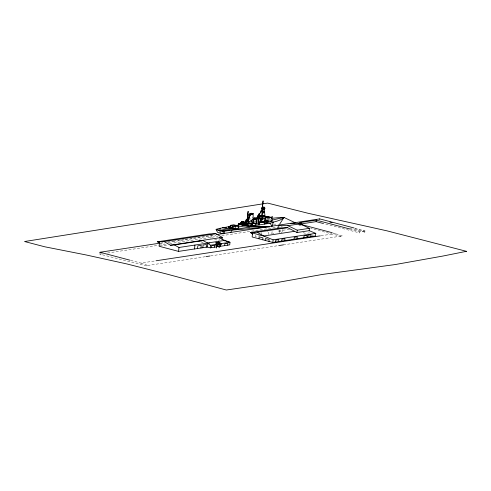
<?xml version="1.0" encoding="UTF-8"?>
<svg xmlns="http://www.w3.org/2000/svg" width="491" height="491" viewBox="0 0 491 491"><rect width="100%" height="100%" fill="white"/><g stroke="black" fill="none" stroke-linecap="round" stroke-linejoin="round"><path stroke-width="0.37" stroke-dasharray="2.46 1.84" d="M205.348 256.707L147.828 265.441L147.742 266.22L99.931 254.185L100.078 252.773M210.909 238.393L211.259 235.091M219.035 240.412L219.176 239.111M250.422 221.889L250.57 220.502L251.92 220.299M250.889 222.012L251.036 220.625L250.57 220.502M251.496 219.618L251.226 222.22L249.937 221.883M251.932 222.497L252.092 220.981M252.141 222.466L252.276 221.165M254.89 222.331L255.05 220.827M255.412 235.22L255.277 236.496L261.23 235.594M261.298 234.956L261.568 232.403M268.374 234.508L268.712 231.316L267.282 231.531M271.836 233.986L272.167 230.795M279.71 230.279L279.44 232.832L281.987 232.446M282.693 231.697L283.037 228.438M308.894 233.495L309.042 232.083M331.713 232.574L342.331 235.919L342.252 236.699L310.699 228.364M349.96 228.475L364.905 232.182L365.046 230.88L359.885 231.66L359.75 232.967L324.263 223.749M364.801 232.2L364.997 231.353L354.514 228.628M251.466 222.374L252.27 217.12M249.827 219.913L250.14 218.434M160.545 243.076L163.571 242.615M167.357 242.038L172.654 241.234M173.415 241.118L177.196 240.547M177.951 240.43L180.983 239.97M181.738 239.854L184.763 239.399M185.524 239.283L193.092 238.135M193.847 238.018L196.873 237.558M197.634 237.441L205.201 236.294M205.956 236.183L208.982 235.723M209.743 235.606L213.524 235.029M159.87 243.696L164.411 243.008M168.063 242.401L215.874 235.195M99.931 254.185L102.202 253.841M107.498 253.037L158.206 245.34M158.961 245.23L166.529 244.076M169.561 243.622L217.998 236.269M221.779 235.692L282.325 226.504M159.857 246.138L168.118 244.886M289.518 229.266L277.734 231.058L282.626 232.347M272.523 233.882L273.91 233.673M130.68 260.371L140.911 263.078L155.291 260.893M321.04 235.735L335.421 233.556M210.645 255.903L278.004 245.684M283.301 244.88L342.331 235.919M254.258 222L255.75 221.779M273.438 224.172L277.697 224.074M354.809 228.174L365.046 230.88M349.543 228.929L359.885 231.66M298.958 225.259L301.897 226.032M270.332 219.189L271.541 219.508M303.008 232.66L307.366 233.814M311.785 234.98L313.264 235.373M214.549 239.35L218.912 240.504M140.911 263.078L147.828 265.441M201.126 241.848L203.127 242.824"/><path stroke-width="0.74" d="M248.624 223.172L253.018 223.092L253.178 213.499L250.962 213.284L248.949 214.389L248.219 221.079M259.095 218.108L259.156 215.015L259.659 214.905L259.438 218.053C256.768 219.385 257.843 215.297 259.101 214.855M259.506 214.96L259.438 218.053L259.592 213.843L259.481 214.88L259.592 213.843L259.052 213.929L257.843 218.108L255.633 218.446L254.774 219.502L252.411 219.864L255.688 219.747L256.548 218.685L255.995 223.951L258.002 223.927L258.561 218.661L260.144 218.636L261.243 221.607L258.745 221.981L259.076 218.802M262.544 208.092L262.617 205.858L262.992 208.196M259.567 213.867L259.512 214.923L258.831 214.978L259.052 213.929L259.119 214.978M228.511 227.658L228.579 227.008L229.144 226.91L230.451 227.259L230.389 227.91L228.511 227.658L230.389 227.91M229.825 228.008L229.886 227.351L231.488 227.088M233.213 228.155L235.091 228.646L238.589 228.057L238.779 226.099L233.777 224.78L230.279 225.375L230.089 227.327L232.593 227.99L232.783 226.032L236.275 225.443M231.967 227.904L231.905 228.554L233.219 228.904L233.784 228.806L233.845 228.155L231.967 227.904L233.845 228.155M233.219 228.904L233.28 228.247M235.091 228.646L235.281 226.695L238.779 226.099M159.79 243.186L99.998 252.264L100.078 252.773M222.03 239.32L222.239 237.362L215.917 233.679L209.246 233.931L157.445 241.793L159.52 242.339L159.109 246.255L178.564 251.392L178.976 247.482L174.354 244.923L170.432 245.224L164.117 241.541L157.445 241.793L159.452 242.953M194.504 248.974L194.915 245.064M197.535 248.514L197.824 245.813L201.23 245.297L200.948 247.998M202.795 247.716L203.084 245.015L206.496 244.5L206.208 247.2M178.564 251.392L207.257 247.041L207.668 243.131L203.047 240.565L199.125 240.872M207.257 247.041L210.271 247.838L210.547 245.23L207.343 243.039L224.903 240.375L229.991 242.278L229.72 244.886L219.557 246.427M211.504 247.648L211.707 245.745L214.751 245.285L214.549 247.188M216.648 245.623L216.513 246.893L210.271 247.838M216.549 248.072L217.12 242.634L219.95 242.204L219.802 243.561M224.639 245.66L224.835 243.751L227.879 243.29L227.677 245.193M245.973 224.062L247.464 223.835L247.403 224.436L246.003 223.804L247.047 224.344L242.437 225.044L238.331 223.957L241.652 223.202M240.387 224.504L241.609 224.062L244.739 224.209L244.125 223.681M242.106 221.65L244.862 222.331L244.708 223.779L241.247 223.374L241.412 221.809L242.437 221.686L243.229 222.294M241.419 223.491L241.412 221.809L244.862 222.331L244.5 222.632M242.437 225.044L247.077 224.086M242.763 223.847L242.904 222.546L243.444 222.349L243.278 223.914M245.678 223.153L244.549 223.325L245.96 223.7L246.685 221.588L249.176 221.318L248.784 225.074L246.335 225.443L247.403 224.436M246.678 221.435L246.783 220.441L247.372 220.355L247.268 221.343L246.678 221.435L246.003 221.257L246.108 220.263L246.783 220.441M245.96 223.7L247.654 223.442L247.869 221.404M246.003 223.804L248.563 223.417L248.777 221.38M250.723 225.584L250.901 223.865L255.633 223.387L255.455 225.105L251.957 225.639L248.784 225.074M251.374 225.486L251.558 223.767M251.957 225.639L252.699 223.835M253.331 220.103L253.055 222.705L255.633 223.387M253.878 219.526L254.037 218.022L257.867 217.439M252.558 233.059L252.147 236.975L272.812 242.437L315.486 235.962L315.762 233.354L309.189 230.678L296.994 232.531L287.683 227.658L280.956 227.885L250.484 232.513L252.442 234.158M256.676 224.129L257.229 218.863L258.561 218.661M257.493 217.691L257.689 215.844C263.286 214.058 271.707 218.667 259.592 216.605L259.23 217.9M257.806 218.035L257.689 215.844M258.745 221.981L260.328 222.405L258.953 222.718L258.739 224.804L259.199 224.927L259.42 222.84L264.753 222.018L264.532 224.099M260.991 215.524L262.133 215.353L264.428 215.96L264.385 216.359L261.224 216.635L259.911 216.285L259.948 215.887L261.476 215.653L260.991 215.524L260.948 215.923M261.421 208.049C264.913 209.663 266.791 207.024 261.421 208.049L262.832 208.423L264.968 208.098M258.978 238.779L259.18 236.877L262.961 237.877L262.759 239.78M261.187 217.028L260.721 221.466L264.753 222.018M261.224 216.635L261.267 216.236L262.795 216.003L264.385 216.359M262.09 215.752L262.133 215.353M264.109 222.03L261.715 222.055L262.047 218.894L263.28 218.704M263.452 207.392L263.379 208.067L263.452 207.417M263.557 207.724L264.956 208.239M262.753 216.402L262.795 216.003M262.047 218.894L260.997 218.876L262.562 219.029L262.753 217.182M263.244 216.531L263.286 216.132M261.715 222.055L264.839 221.189L265.827 221.453L265.625 223.356L264.109 223.589M265.827 221.453L264.311 221.68L264.268 222.073L263.28 221.815M264.839 221.189L265.128 218.427M265.281 218.385L265.072 220.342L268.706 221.3L272.032 220.797L272.149 219.667A1.215 0.724 -75.2 0 0 271.965 218.79L271.026 217.581A1.393 0.835 -75.2 0 0 270.51 217.366C269.16 217.421 266.312 215.304 265.416 217.083L269.05 218.041L268.706 221.3M262.562 219.029L265.643 218.563L265.778 216.506M265.103 221.668L265.895 221.545L265.932 221.14L267.761 221.018L267.558 222.932L266.318 222.969L266.521 221.054M266.687 223.067L266.889 221.153M266.889 220.821L267.294 217.323L268.694 216.881A1.393 0.835 -75.2 0 1 269.209 217.102M265.189 240.418L265.392 238.516L269.172 239.516L268.97 241.419M267.527 220.723L267.448 221.459L268.552 221.723M272.812 242.437L273.088 239.829L263.692 236.005L250.484 232.513L257.204 232.28L287.683 227.658M275.574 242.014L275.776 240.111L278.82 239.651L278.618 241.554M277.967 228.855L278.354 225.191L287.873 225.694L300.069 223.841L309.44 228.327L309.189 230.678M281.724 241.081L281.92 239.178L284.964 238.718L284.762 240.621M294.459 223.215L294.508 222.742L319.709 218.894L354.079 227.977M294.029 239.215L294.232 237.313L297.27 236.852L297.073 238.755M296.994 232.531L297.245 230.181L287.873 225.694M301.542 224.559L301.683 223.258L299.51 222.681L316.284 220.14L349.543 228.929M303.825 237.73L304.027 235.827L307.065 235.361L306.869 237.27M307.789 237.128L307.992 235.226L311.03 234.759L310.834 236.668M301.542 223.853L316.13 221.637L316.284 220.14M319.659 219.373L319.709 218.894M262.2 216.893L263.25 208.337M230.776 226.314L220.195 228.29L219.815 230.666L220.379 233.084L223.258 233.845L223.16 231.549L223.743 231.335L249.502 227.069L269.627 226.83M248.336 220.827L249.802 214.616L252.89 213.382M217.924 245.347L218.145 244.015M258.327 217.126L258.757 214.911L257.757 218.084L259.444 217.955M253.018 223.092L252.834 222.773M248.483 220.852C248.974 218.427 249.342 214.346 252.558 214.242L253.037 213.732M261.5 215.586L262.986 208.663M262.98 209.362L264.127 208.074L264.17 209.798L264.06 208.086L262.98 209.362L264.127 208.074L264.152 209.675M241.02 223.215L241.64 223.736L244.776 223.884L244.156 223.356M240.989 223.54L241.609 224.062L242.431 222.079L243.653 222.006M259.187 213.886L258.831 214.978L259.291 213.91M269.05 218.041L269.393 217.531L270.51 217.366M258.837 215.015L257.935 218.133L259.156 215.015L258.665 214.972M246.457 221.03L245.273 221.214L244.604 222.804L246.016 223.178M259.469 214.702L262.249 208.074M230.776 232.489L231.795 230.132L265.815 227.308M235.263 225.565L240.504 224.688L240.86 223.994M215.764 244.96L216.414 243.855L220.901 244.205L220.25 245.31M218.36 242.689L218.728 242.063L217.709 246.672M224.903 240.375L224.571 240.848L225.314 240.731L219.311 237.804M279.717 224.074L283.988 217.396A52.647 12.122 3.8 0 0 271.271 218.409M265.103 216.568L263.98 208.196M252.675 219.44L253.853 219.262L254.712 218.2M244.377 224.927L245.445 223.921M246.421 224.178L245.003 225.878L238.313 227.014M262.789 207.165C262.44 207.761 265.84 206.674 262.759 207.472M262.44 210.94L260.261 212.64L262.458 210.86L261.083 210.958L262.476 210.749M283.915 217.421L295.091 222.705M240.504 222.889L242.327 222.558L240.516 222.785M270.559 217.752L272.732 216.887L270.406 217.206M219.661 232.894L217.501 232.323L216.114 229.322L220.195 228.29M241.247 223.374L242.284 223.135M271.603 220.214L283.988 217.396A52.647 12.84 4.9 0 1 273.315 222.098L270.363 223.196L249.858 226.376L242.971 224.553M232.593 227.99L219.931 230.328L229.266 230.69M263.28 215.653L259.592 216.605M259.911 216.285L260.93 216.132M263.237 216.052L264.428 215.96M246.218 220.097C244.88 220.385 248.581 220.79 247.274 220.226L247.347 219.508C244.156 218.961 248.09 220.367 247.347 219.508L246.286 219.673L246.341 221.343L245.255 223.509L247.304 223.202M246.93 221.257L248.201 221.06M238.331 223.957L241.627 223.46M164.117 241.541L215.917 233.679M216.549 234.575L294.508 222.742M301.683 223.258L298.362 223.761L331.713 232.574M170.432 245.224L222.239 237.362M174.354 244.923L203.047 240.565M178.976 247.482L207.668 243.131M208.116 243.346L209.614 243.119M297.245 230.181L309.44 228.327M294.164 231.378L263.692 236.005L257.204 232.28M210.547 245.23L216.531 244.322M220.269 243.751L229.991 242.278L225.928 241.204M273.088 239.829L315.762 233.354M156.046 260.776L320.279 235.852M206.103 256.597L209.884 256.02M278.759 245.568L283.301 244.88M223.786 231.065L224.577 233.354M226.351 227.425L222.54 227.683L231.795 230.132M247.654 223.442L248.563 223.417M269.584 226.762L249.858 226.376L249.502 227.069L240.504 224.688M290.549 223.337L300.069 223.841M252.601 224.725L251.46 224.651L252.043 224.804M249.09 217.869L248.538 217.728M316.13 221.637L323.52 223.558M329.897 222.079L332.088 222.656M264.048 207.03L264.017 207.331M271.026 217.581L267.399 216.623A1.393 0.835 -75.2 0 0 266.883 216.402M265.76 216.574L269.393 217.531M250.962 213.284L252.834 213.781M259.948 215.887L261.267 216.236M250.588 213.72L252.558 214.242M249.514 213.873L251.509 214.401M248.949 214.389L250.662 214.843M259.463 217.863L261.059 218.286L259.629 218.501L260.144 218.636M270.007 221.226L273.315 222.098L271.861 226.805L270.363 223.196L267.466 222.435M248.876 215.69L249.827 215.942M254.037 218.022L257.229 218.863M264.189 220.68L265.932 221.14M264.152 221.085L265.895 221.545M263.323 221.423L264.311 221.68M253.853 219.262L255.688 219.747M264.944 223.178L265.625 223.356M258.953 222.718L259.42 222.84M279.035 228.18L280.422 228.542M247.219 220.803L249.176 221.318M245.273 221.214L246.685 221.588M248.962 223.356L250.901 223.865M241.554 222.19L242.904 222.546M238.362 223.706L242.468 224.786M230.279 225.375L235.281 226.695M228.579 227.008L229.886 227.351M216.114 229.322L223.743 231.335M216.463 229.782L223.16 231.549M99.998 252.264L129.949 260.181M244.401 223.583L244.708 223.779M218.151 241.983L221.435 244.045L219.299 247.323L216.022 245.267M248.133 211.418L247.176 219.538L248.127 211.437M262.126 208.239L264.262 207.914L262.126 208.239M263.041 201.003L262.311 208.227L263.096 200.991M262.716 213.18C268.485 209.786 259.156 212.173 264.354 211.357L262.716 213.18M466.45 251.318L442.894 256.05L395.059 264.575L322.483 274.426L274.42 283L226.333 290.015L166.744 274.039L126.85 263.943L86.226 254.982L44.669 246.77L24.55 241.517L267.632 203.09L307.839 213.217L387.092 230.868L466.45 251.318M219.367 243.137L215.856 242.204L216.224 245.917L219.741 246.844L219.367 243.137"/></g></svg>
